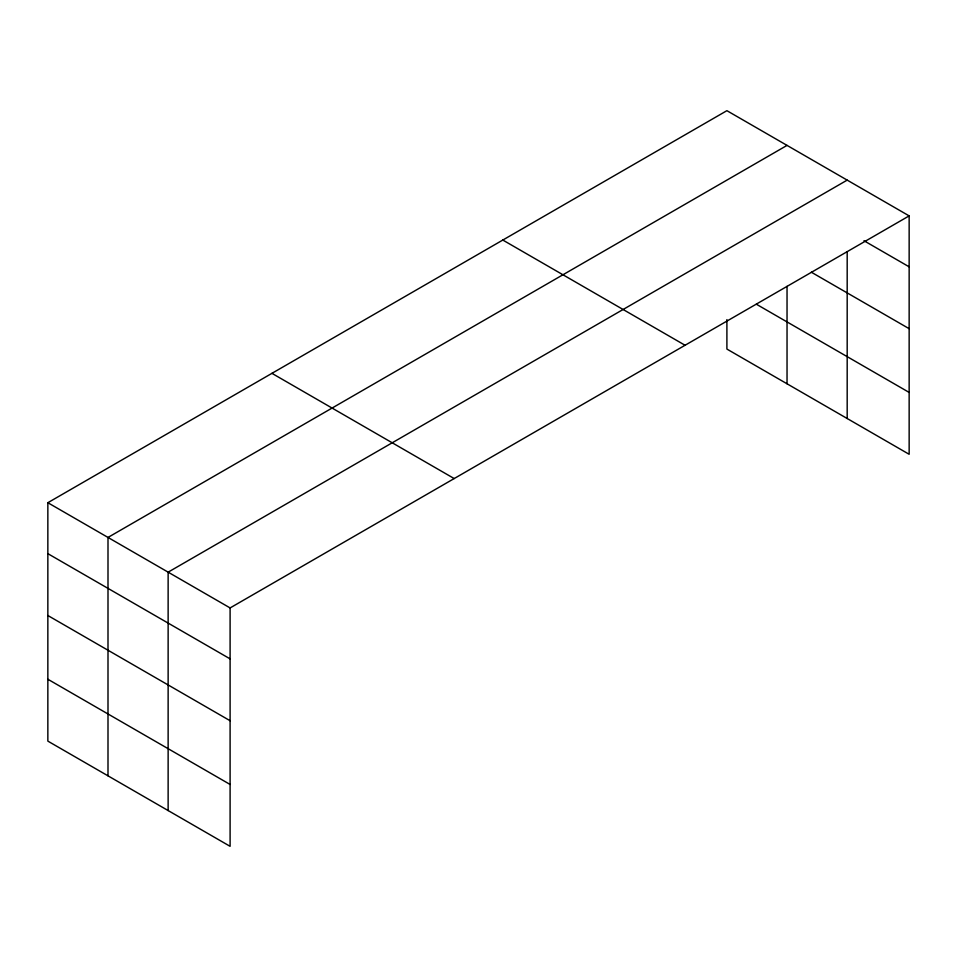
<?xml version="1.0" encoding="UTF-8"?>
<svg xmlns="http://www.w3.org/2000/svg" width="957" height="957" viewBox="0 0 957 957"><rect width="100%" height="100%" fill="white"/><g stroke="black" fill="none" stroke-linecap="round" stroke-linejoin="round"><path stroke-width="1.44" d="M47.85 502.712L230.099 607.934L230.099 846.323L47.85 741.113L47.85 502.712L726.901 110.677L909.15 215.887L909.15 454.288L726.901 349.066L726.901 319.602M787.037 145.392L107.997 537.439L107.997 775.828M847.184 180.119L168.133 572.166L168.133 810.555M230.099 607.934L909.15 215.887M863.968 240.733L909.15 266.824M811.357 272.219L909.15 328.682M756.329 304.194L909.15 392.418M502.808 240.051L685.068 345.262M271.932 373.338L454.192 478.56M47.85 553.648L230.099 658.871M47.85 615.507L230.099 720.729M47.85 679.243L230.099 784.465M847.184 251.667L847.184 418.508M787.037 286.346L787.037 383.781"/></g></svg>
